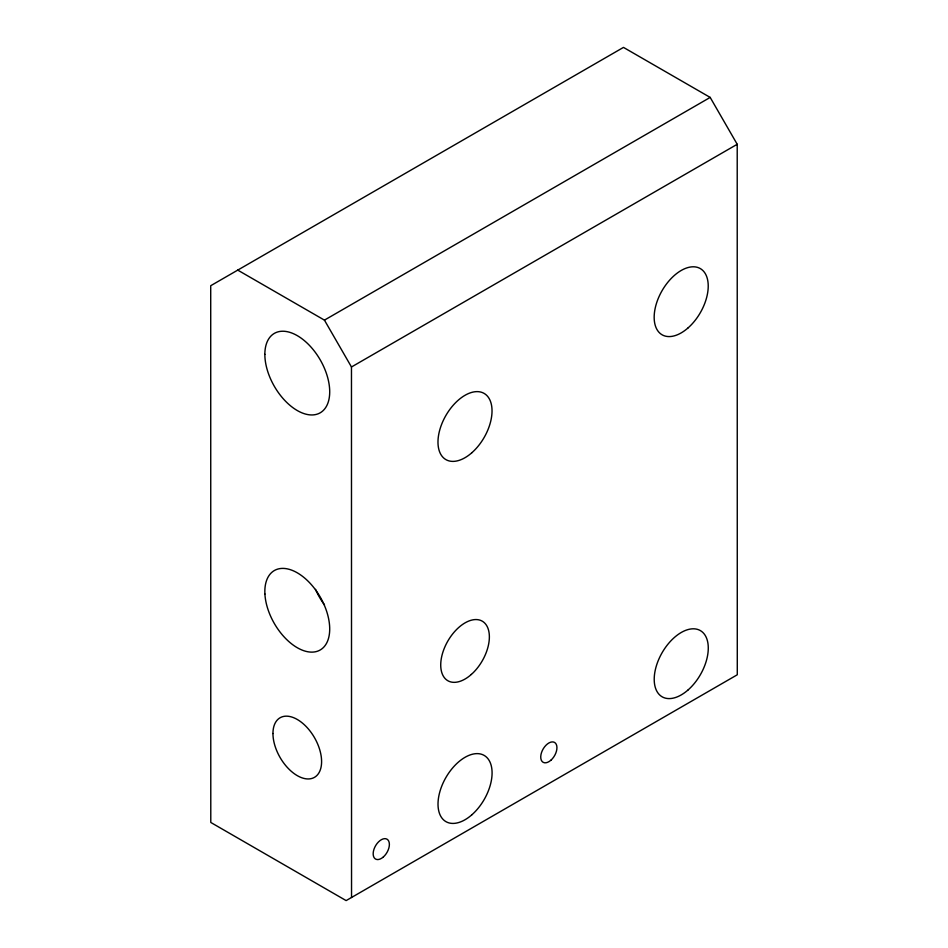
<?xml version="1.0" encoding="UTF-8"?>
<svg xmlns="http://www.w3.org/2000/svg" width="948" height="948" viewBox="0 0 948 948"><rect width="100%" height="100%" fill="white"/><g stroke="black" fill="none" stroke-linecap="round" stroke-linejoin="round"><path stroke-width="1.42" d="M237.735 270.109L324.441 320.128L710.182 97.419L737.212 144.286L737.283 674.775L346.139 900.6L210.788 822.461L210.717 285.715L623.476 47.4L710.182 97.419M351.542 897.483L351.471 366.983L737.212 144.286M324.441 320.128L351.471 366.983M324.477 604.883A45.86 26.485 60 0 1 315.53 589.383M272.953 733.515A34.401 19.861 60 0 0 309.439 778.9A34.401 19.861 60 0 0 309.439 730.256A34.401 19.861 60 0 0 272.953 733.515M264.907 594.017A45.86 26.485 60 0 0 315.293 651.797A45.86 26.485 60 0 0 311.619 584.952A45.86 26.485 60 0 0 264.907 594.017M471.346 674.443A34.401 19.861 -60 0 0 482.248 621.165A34.401 19.861 -60 0 0 441.555 657.248A34.401 19.861 -60 0 0 471.346 674.443M550.93 760.201A11.471 6.624 -60 0 0 554.568 742.438A11.471 6.624 -60 0 0 541 754.478A11.471 6.624 -60 0 0 550.93 760.201M383.371 856.945A11.471 6.624 -60 0 0 387.009 839.181A11.471 6.624 -60 0 0 373.441 851.209A11.471 6.624 -60 0 0 383.371 856.945M688.248 689.8A38.216 22.065 -60 0 0 700.359 630.598A38.216 22.065 -60 0 0 655.139 670.686A38.216 22.065 -60 0 0 688.248 689.8M472.045 814.628A38.216 22.065 -60 0 0 484.155 755.414A38.216 22.065 -60 0 0 438.936 795.514A38.216 22.065 -60 0 0 472.045 814.628M471.997 452.611A38.216 22.065 -60 0 0 484.108 393.408A38.216 22.065 -60 0 0 438.9 433.497A38.216 22.065 -60 0 0 471.997 452.611M688.201 327.783A38.216 22.065 -60 0 0 700.299 268.58A38.216 22.065 -60 0 0 655.092 308.669A38.216 22.065 -60 0 0 688.201 327.783M264.848 354.362A45.86 26.485 60 0 0 313.492 414.88A45.86 26.485 60 0 0 313.492 350.013A45.86 26.485 60 0 0 264.848 354.362"/></g></svg>
